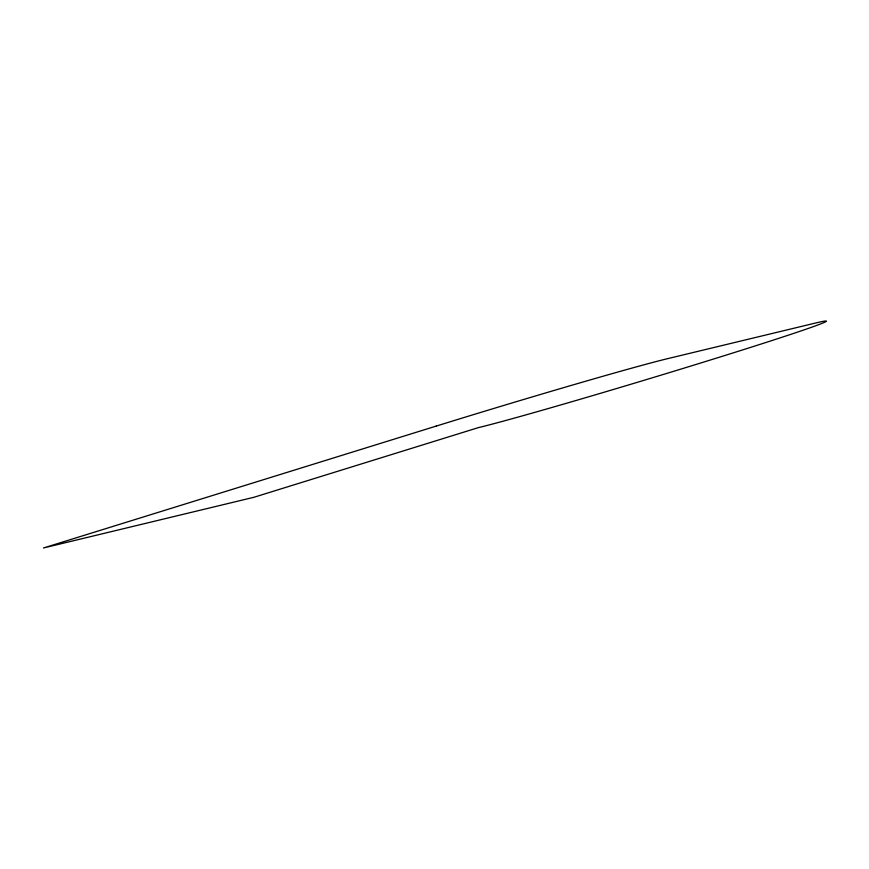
<?xml version="1.0" encoding="UTF-8"?>
<svg xmlns="http://www.w3.org/2000/svg" width="869" height="869" viewBox="0 0 869 869"><rect width="100%" height="100%" fill="white"/><g stroke="black" fill="none" stroke-linecap="round" stroke-linejoin="round"><path stroke-width="1.3" d="M436.173 426.103L43.45 547.981L253.911 497.285L478.319 427.646A187.769 3.932 -16.8 0 0 709.767 360.2A187.769 3.932 -16.8 0 0 814.948 323.17L667.62 358.658A187.769 3.932 -16.8 0 0 436.173 426.103"/></g></svg>
